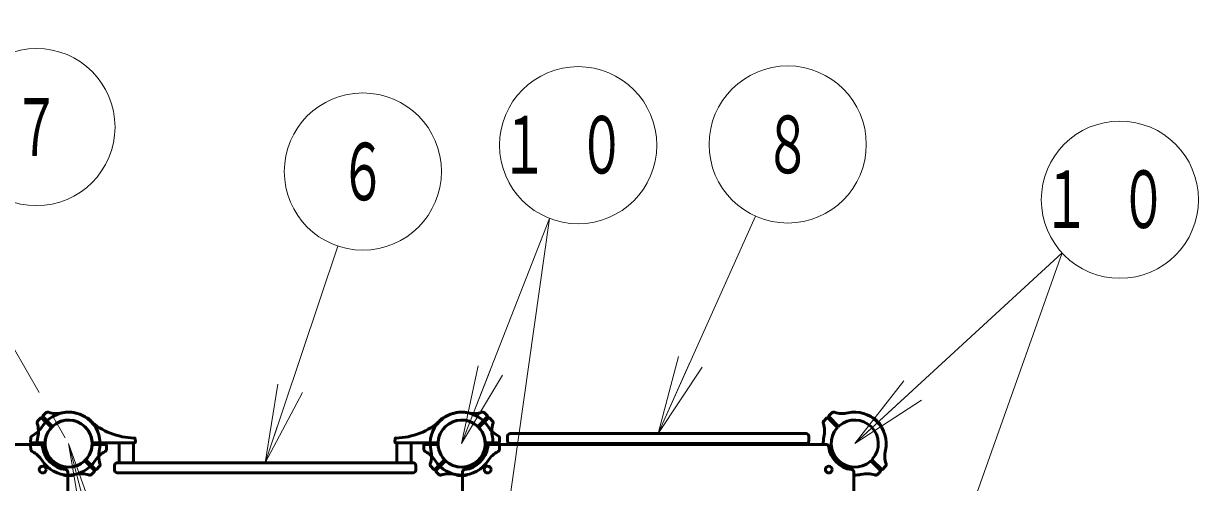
# Model space of a CAD drawing. Units: millimetres on the paper, scale 1:50. Extents: x -365 to 0, y -594 to 257.
# Drawn here: x -245.75 to -200.9, y 138.26 to 155.79 of the extents above; entities that cross this region are included whole.
import ezdxf
from ezdxf.enums import TextEntityAlignment as Align

# ---------------------------------------------------------------- set-up
doc = ezdxf.new("R2010")
doc.units = ezdxf.units.MM
doc.linetypes.add('USER3', pattern=[8, 3, -1, 1, -1, 1, -1])
doc.layers.add('LY_1', color=140, linetype='Continuous', lineweight=50)
doc.styles.add('ＭＳ ゴシック', font='')
doc.styles.get('ＭＳ ゴシック').set_extended_font_data('MS Gothic')

msp = doc.modelspace()

# ---------------------------------------------------------------- linework, layer by layer
at = {"layer": 'LY_1', "color": 7, "linetype": 'USER3', "lineweight": 13}
msp.add_line((-262.655, 172.014), (-244.025, 139.747), dxfattribs=at)
at = {"layer": 'LY_1', "color": 7, "lineweight": 13}
for p, q in [((-229.025, 124.747), (-225.669, 148.346)), ((-229.025, 139.747), (-225.669, 148.346)), ((-221.525, 140.127), (-217.807, 148.43)), ((-236.525, 139.017), (-233.749, 147.291)), ((-214.025, 124.747), (-206.112, 147.028)), ((-214.025, 139.747), (-206.112, 147.028)), ((-221.525, 140.127), (-220.755, 143.069)), ((-229.025, 139.747), (-228.4, 142.723)), ((-221.525, 140.127), (-220.299, 142.865)), ((-219.843, 142.661), (-221.525, 140.127)), ((-229.025, 139.747), (-227.934, 142.542)), ((-227.469, 142.36), (-229.025, 139.747)), ((-236.525, 139.017), (-236.045, 142.02)), ((-236.525, 139.017), (-235.571, 141.861)), ((-214.025, 139.747), (-212.156, 142.146)), ((-214.025, 139.747), (-211.818, 141.778)), ((-235.097, 141.702), (-236.525, 139.017)), ((-211.479, 141.41), (-214.025, 139.747)), ((-244.025, 139.747), (-238.319, 117.828)), ((-244.025, 139.747), (-243.525, 136.789)), ((-244.025, 139.747), (-243.019, 136.921))]:
    msp.add_line(p, q, dxfattribs=at)
at = {"layer": 'LY_1'}
for p, q in [((-244.999, 140.822), (-244.884, 140.929)), ((-228.051, 140.822), (-228.166, 140.929)), ((-214.999, 140.822), (-214.884, 140.929)), ((-245.1, 140.721), (-245.207, 140.606)), ((-244.709, 140.389), (-245.042, 140.722)), ((-244.667, 140.431), (-245, 140.764)), ((-243.33, 140.725), (-243.328, 140.727)), ((-243.047, 140.442), (-243.045, 140.445)), ((-230.003, 140.442), (-230.006, 140.445)), ((-229.72, 140.725), (-229.723, 140.727)), ((-228.384, 140.431), (-228.05, 140.764)), ((-228.341, 140.389), (-228.008, 140.722)), ((-227.95, 140.721), (-227.843, 140.606)), ((-215.1, 140.721), (-215.207, 140.606)), ((-214.709, 140.389), (-215.042, 140.722)), ((-214.667, 140.431), (-215, 140.764)), ((-213.33, 140.725), (-213.328, 140.727)), ((-213.047, 140.442), (-213.045, 140.445)), ((-245.474, 139.818), (-245.469, 139.964)), ((-241.476, 139.819), (-241.482, 139.924)), ((-231.574, 139.819), (-231.569, 139.924)), ((-227.577, 139.818), (-227.582, 139.964)), ((-227.275, 140.027), (-227.275, 139.847)), ((-227.175, 140.127), (-215.875, 140.127)), ((-215.775, 140.027), (-215.775, 139.847)), ((-251.525, 139.717), (-245.118, 139.717)), ((-245.474, 139.676), (-245.468, 139.518)), ((-244.963, 139.777), (-245.434, 139.777)), ((-244.963, 139.717), (-245.434, 139.717)), ((-243.088, 139.777), (-241.516, 139.777)), ((-243.088, 139.717), (-242.617, 139.717)), ((-242.577, 139.676), (-242.582, 139.53)), ((-242.097, 139.777), (-242.097, 139.017)), ((-241.553, 139.777), (-241.553, 139.017)), ((-229.963, 139.777), (-231.534, 139.777)), ((-231.497, 139.777), (-231.497, 139.017)), ((-230.953, 139.777), (-230.953, 139.017)), ((-230.474, 139.676), (-230.469, 139.53)), ((-229.963, 139.717), (-230.434, 139.717)), ((-228.088, 139.777), (-227.617, 139.777)), ((-228.088, 139.717), (-227.617, 139.717)), ((-221.525, 139.717), (-227.933, 139.717)), ((-227.577, 139.676), (-227.582, 139.518)), ((-227.175, 139.747), (-215.875, 139.747)), ((-221.525, 139.717), (-215.118, 139.717)), ((-243.384, 139.063), (-243.05, 138.73)), ((-243.341, 139.105), (-243.008, 138.772)), ((-242.175, 139.017), (-230.875, 139.017)), ((-229.709, 139.105), (-230.042, 138.772)), ((-229.667, 139.063), (-230, 138.73)), ((-213.384, 139.063), (-213.05, 138.73)), ((-213.341, 139.105), (-213.008, 138.772)), ((-244.055, 132.247), (-244.055, 138.655)), ((-243.051, 138.672), (-243.158, 138.573)), ((-242.95, 138.773), (-242.851, 138.88)), ((-242.275, 138.737), (-242.275, 138.917)), ((-242.175, 138.637), (-230.875, 138.637)), ((-230.775, 138.737), (-230.775, 138.917)), ((-230.1, 138.773), (-230.199, 138.88)), ((-229.999, 138.672), (-229.893, 138.573)), ((-228.995, 132.247), (-228.995, 138.655)), ((-214.055, 132.247), (-214.055, 138.655)), ((-213.051, 138.672), (-213.158, 138.573)), ((-212.95, 138.773), (-212.851, 138.88)), ((-244.225, 138.564), (-244.225, 138.561)), ((-243.825, 138.564), (-243.825, 138.561)), ((-229.225, 138.564), (-229.225, 138.561)), ((-228.825, 138.564), (-228.825, 138.561))]:
    msp.add_line(p, q, dxfattribs=at)
at = {"layer": 'LY_1', "color": 7, "lineweight": 13}
for centre in [(-245.253, 151.834), (-224.578, 151.14), (-216.581, 151.168), (-232.795, 150.136), (-203.904, 149.06)]:
    msp.add_circle(centre, 3, dxfattribs=at)
at = {"layer": 'LY_1'}
for centre in [(-245.015, 138.757), (-228.035, 138.757), (-215.015, 138.757)]:
    msp.add_circle(centre, 0.13, dxfattribs=at)
for centre, radius, start, end in [((-244.025, 139.747), 1.2, 90, 147.2728), ((-244.972, 140.793), 0.04, 133, 225), ((-244.824, 140.848), 0.1, 72.4588, 133), ((-244.493, 141.897), 1, 252.4588, 282.2728), ((-244.025, 139.747), 1.2, 45, 102.2728), ((-244.025, 139.747), 1.2, 47.7828, 90), ((-229.025, 139.747), 1.2, 77.7272, 135), ((-229.025, 139.747), 1.2, 90, 132.2172), ((-229.025, 139.747), 1.2, 32.7272, 90), ((-228.558, 141.897), 1, 257.7272, 287.5412), ((-228.226, 140.848), 0.1, 47, 107.5412), ((-228.079, 140.793), 0.04, 315, 47), ((-214.972, 140.793), 0.04, 133, 225), ((-214.824, 140.848), 0.1, 72.4588, 133), ((-214.493, 141.897), 1, 252.4588, 282.2728), ((-214.025, 139.747), 1.2, 45, 102.2728), ((-245.876, 140.936), 1, 297.4588, 327.2728), ((-245.126, 140.546), 0.1, 137, 197.5412), ((-246.175, 140.215), 1, 347.7272, 17.5412), ((-245.071, 140.694), 0.04, 45, 137), ((-244.025, 139.747), 0.9, 90, 175.7293), ((-244.738, 140.36), 0.04, 319.2707, 45), ((-244.639, 140.459), 0.04, 225, 310.7293), ((-244.025, 139.747), 0.9, 45, 130.7293), ((-244.025, 139.747), 0.9, 4.2707, 90), ((-244.025, 139.747), 0.9, 319.2707, 45), ((-243.314, 140.713), 0.02, 53.6269, 135), ((-244.025, 139.747), 1.22, 45, 53.6269), ((-241.472, 142.561), 2.6, 227.7828, 268.9158), ((-244.025, 139.747), 1.2, 347.7272, 45), ((-244.025, 139.747), 1.22, 36.3731, 45), ((-243.059, 140.459), 0.02, 315, 36.3731), ((-231.579, 142.561), 2.6, 271.0842, 312.2172), ((-229.025, 139.747), 1.2, 135, 192.2728), ((-229.991, 140.459), 0.02, 143.6269, 225), ((-229.025, 139.747), 1.22, 135, 143.6269), ((-229.025, 139.747), 0.9, 135, 220.7293), ((-229.025, 139.747), 0.9, 90, 175.7293), ((-229.025, 139.747), 1.22, 126.3731, 135), ((-229.737, 140.713), 0.02, 45, 126.3731), ((-229.025, 139.747), 0.9, 49.2707, 135), ((-229.025, 139.747), 0.9, 4.2707, 90), ((-228.412, 140.459), 0.04, 229.2707, 315), ((-228.313, 140.36), 0.04, 135, 220.7293), ((-227.174, 140.936), 1, 212.7272, 242.5412), ((-227.98, 140.694), 0.04, 43, 135), ((-226.876, 140.215), 1, 162.4588, 192.2728), ((-227.924, 140.546), 0.1, 342.4588, 43), ((-215.126, 140.546), 0.1, 137, 197.5412), ((-216.175, 140.215), 1, 347.7272, 17.5412), ((-215.071, 140.694), 0.04, 45, 137), ((-214.738, 140.36), 0.04, 319.2707, 45), ((-214.639, 140.459), 0.04, 225, 310.7293), ((-214.025, 139.747), 0.9, 45, 130.7293), ((-214.025, 139.747), 0.9, 319.2707, 45), ((-213.314, 140.713), 0.02, 53.6269, 135), ((-214.025, 139.747), 1.22, 45, 53.6269), ((-214.025, 139.747), 1.2, 347.7272, 45), ((-214.025, 139.747), 1.22, 36.3731, 45), ((-213.059, 140.459), 0.02, 315, 36.3731), ((-245.369, 139.96), 0.1, 117.4588, 178), ((-245.369, 139.96), 0.1, 117.4588, 178), ((-244.025, 139.747), 1.2, 167.7272, 181.4325), ((-244.025, 139.747), 0.9, 139.2707, 225), ((-241.522, 139.922), 0.04, 3, 88.9159), ((-231.529, 139.922), 0.04, 91.0841, 177), ((-229.025, 139.747), 0.9, 315, 40.7293), ((-229.025, 139.747), 1.2, 358.5675, 12.2728), ((-227.682, 139.96), 0.1, 2, 62.5412), ((-227.682, 139.96), 0.1, 2, 62.5412), ((-227.175, 140.027), 0.1, 90, 180), ((-215.875, 140.027), 0.1, 0, 90), ((-214.025, 139.747), 1.2, 167.7272, 181.4325), ((-214.025, 139.747), 0.9, 139.2707, 225), ((-245.434, 139.817), 0.04, 178, 270), ((-245.434, 139.677), 0.04, 90, 182), ((-245.369, 139.534), 0.1, 182, 242.5412), ((-245.118, 139.617), 0.1, 6.7872, 90), ((-244.025, 139.747), 1, 186.7872, 263.2128), ((-244.963, 139.817), 0.04, 270, 355.7293), ((-244.963, 139.677), 0.04, 4.2707, 90), ((-244.025, 139.747), 0.9, 184.2707, 270), ((-244.025, 139.747), 0.9, 270, 355.7293), ((-243.088, 139.817), 0.04, 184.2707, 270), ((-243.088, 139.677), 0.04, 90, 175.7293), ((-241.876, 139.279), 1, 167.7272, 197.5412), ((-242.682, 139.534), 0.1, 297.4588, 358), ((-242.617, 139.677), 0.04, 358, 90), ((-241.516, 139.817), 0.04, 270, 3), ((-231.534, 139.817), 0.04, 177, 270), ((-230.434, 139.677), 0.04, 90, 182), ((-230.369, 139.534), 0.1, 182, 242.5412), ((-231.175, 139.279), 1, 342.4588, 12.2728), ((-229.963, 139.817), 0.04, 270, 355.7293), ((-229.963, 139.677), 0.04, 4.2707, 90), ((-229.025, 139.747), 0.9, 184.2707, 270), ((-229.025, 139.747), 0.9, 270, 355.7293), ((-229.025, 139.747), 1, 276.7872, 353.2128), ((-228.088, 139.817), 0.04, 184.2707, 270), ((-228.088, 139.677), 0.04, 90, 175.7293), ((-227.933, 139.617), 0.1, 90, 173.2128), ((-227.682, 139.534), 0.1, 297.4588, 358), ((-227.617, 139.817), 0.04, 270, 2), ((-227.617, 139.677), 0.04, 358, 90), ((-227.175, 139.847), 0.1, 180, 270), ((-215.875, 139.847), 0.1, 270, 0), ((-215.118, 139.617), 0.1, 6.7872, 90), ((-214.025, 139.747), 1, 186.7872, 263.2128), ((-211.876, 139.279), 1, 167.7272, 197.5412), ((-245.876, 138.558), 1, 32.7272, 62.5412), ((-244.025, 139.747), 1.2, 212.7272, 270), ((-244.025, 139.747), 0.9, 225, 310.7293), ((-244.025, 139.747), 1.2, 270, 327.2728), ((-243.412, 139.035), 0.04, 45, 130.7293), ((-243.313, 139.134), 0.04, 139.2707, 225), ((-242.174, 138.558), 1, 117.4588, 147.2728), ((-242.175, 138.917), 0.1, 90, 180), ((-230.875, 138.917), 0.1, 0, 90), ((-230.876, 138.558), 1, 32.7272, 62.5412), ((-229.025, 139.747), 1.2, 212.7272, 270), ((-229.738, 139.134), 0.04, 315, 40.7293), ((-229.639, 139.035), 0.04, 49.2707, 135), ((-229.025, 139.747), 0.9, 229.2707, 315), ((-229.025, 139.747), 1.2, 270, 327.2728), ((-227.174, 138.558), 1, 117.4588, 147.2728), ((-214.025, 139.747), 0.9, 225, 310.7293), ((-213.412, 139.035), 0.04, 45, 130.7293), ((-213.313, 139.134), 0.04, 139.2707, 225), ((-244.155, 138.655), 0.1, 0, 83.2128), ((-244.025, 139.747), 1.2, 268.5675, 282.2728), ((-243.558, 137.597), 1, 72.4588, 102.2728), ((-243.226, 138.646), 0.1, 252.4588, 313), ((-243.079, 138.701), 0.04, 313, 45), ((-242.98, 138.8), 0.04, 225, 317), ((-242.924, 138.948), 0.1, 317, 17.5412), ((-242.175, 138.737), 0.1, 180, 270), ((-230.875, 138.737), 0.1, 270, 0), ((-230.126, 138.948), 0.1, 162.4588, 223), ((-230.071, 138.8), 0.04, 223, 315), ((-229.972, 138.701), 0.04, 135, 227), ((-229.824, 138.646), 0.1, 227, 287.5412), ((-229.493, 137.597), 1, 77.7272, 107.5412), ((-229.025, 139.747), 1.2, 257.7272, 271.4325), ((-228.895, 138.655), 0.1, 96.7872, 180), ((-214.155, 138.655), 0.1, 0, 83.2128), ((-214.025, 139.747), 1.2, 268.5675, 282.2728), ((-213.558, 137.597), 1, 72.4588, 102.2728), ((-213.226, 138.646), 0.1, 252.4588, 313), ((-213.079, 138.701), 0.04, 313, 45), ((-212.98, 138.8), 0.04, 225, 317), ((-212.924, 138.948), 0.1, 317, 17.5412), ((-244.205, 138.561), 0.02, 180, 261.3731), ((-244.025, 139.747), 1.22, 261.3731, 270), ((-244.025, 139.747), 1.22, 270, 278.6269), ((-243.845, 138.561), 0.02, 278.6269, 0), ((-229.205, 138.561), 0.02, 180, 261.3731), ((-229.025, 139.747), 1.22, 261.3731, 270), ((-229.025, 139.747), 1.22, 270, 278.6269), ((-228.845, 138.561), 0.02, 278.6269, 0)]:
    msp.add_arc(centre, radius, start, end, dxfattribs=at)

# ---------------------------------------------------------------- texts
at = {"layer": 'LY_1', "color": 7, "style": 'ＭＳ ゴシック', "width": 0.6}
for s, p in [('７', (-245.253, 151.834)), ('８', (-216.581, 151.168)), ('６', (-232.795, 150.136))]:
    msp.add_text(s, height=2.199, dxfattribs=at).set_placement(p, align=Align.MIDDLE_CENTER)
at = {"layer": 'LY_1', "color": 7, "char_height": 2.199, "attachment_point": 5, "style": 'ＭＳ ゴシック'}
for insert in [(-224.578, 151.14), (-203.904, 149.06)]:
    msp.add_mtext('\\T1.64;\\W0.6;１０', dxfattribs=dict(at, insert=insert))

doc.saveas('drawing.dxf')
